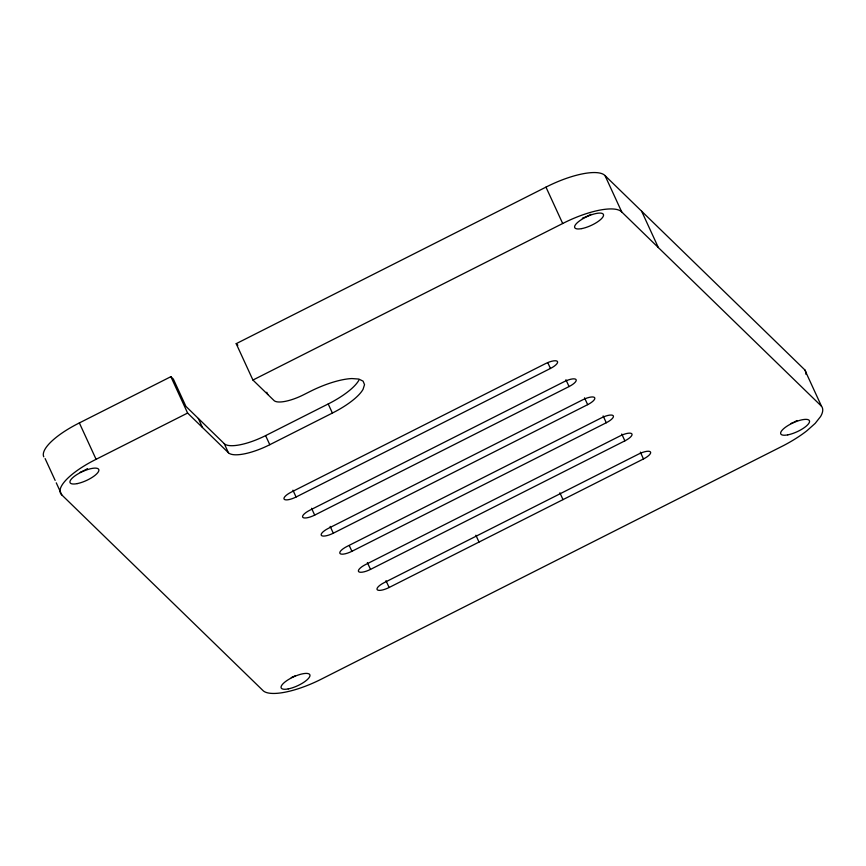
<?xml version="1.0" encoding="UTF-8"?>
<svg xmlns="http://www.w3.org/2000/svg" width="866" height="866" viewBox="0 0 866 866"><rect width="100%" height="100%" fill="white"/><g stroke="black" fill="none" stroke-linecap="round" stroke-linejoin="round"><path stroke-width="1.3" d="M43.787 456.837A51.733 15.989 -24.7 0 1 79.358 422.933L170.873 376.688L173.362 379.102L185.909 406.37L224.262 443.673L228.44 452.766A36.827 11.377 -24.7 0 0 269.791 444.702L332.392 413.06A47.132 14.56 -24.7 0 0 363.038 389.364L364.532 384.645L363.081 381.137L358.784 379.059L351.921 378.561A47.132 14.56 -24.7 0 0 310.169 391.454L303.555 394.788A26.305 8.13 -24.7 0 1 274.024 400.547L252.926 380.044L236.201 343.672L545.97 187.132A51.733 15.989 -24.7 0 1 605.031 175.614L804.774 369.847L821.498 406.219A60.945 18.835 -24.7 0 1 820.557 416.568L815.187 423.377L806.917 430.748A60.945 18.835 -24.7 0 1 783.817 445.427L321.881 678.868A51.733 15.989 -24.7 0 1 262.809 690.386L61.832 494.951L56.258 482.827M61.832 494.951A51.733 15.989 -24.7 0 1 96.094 459.305L187.608 413.05L228.44 452.766M252.926 380.044L562.694 223.504A51.733 15.989 -24.7 0 1 621.756 211.986L821.498 406.219M224.262 443.673A36.827 11.377 -24.7 0 0 265.602 435.609L328.214 403.967A47.132 14.56 -24.7 0 0 358.86 380.271M296.075 497.008L550.451 368.461A10.522 3.248 -24.7 0 0 557.293 361.339A10.522 3.248 -24.7 0 0 545.483 363.633L291.117 492.191A10.522 3.248 -24.7 0 0 284.265 499.314A10.522 3.248 -24.7 0 0 296.075 497.008L292.935 490.188M314.683 515.108L569.059 386.561A10.522 3.248 -24.7 0 0 575.912 379.427A10.522 3.248 -24.7 0 0 564.091 381.733L309.725 510.28A10.522 3.248 -24.7 0 0 302.873 517.413A10.522 3.248 -24.7 0 0 314.683 515.108L311.543 508.288M333.291 533.207L587.668 404.66A10.522 3.248 -24.7 0 0 594.52 397.526A10.522 3.248 -24.7 0 0 582.699 399.832L328.333 528.379A10.522 3.248 -24.7 0 0 321.481 535.513A10.522 3.248 -24.7 0 0 333.291 533.207L330.163 526.387M351.899 551.306L606.276 422.749A10.522 3.248 -24.7 0 0 613.128 415.626A10.522 3.248 -24.7 0 0 601.307 417.921L346.941 546.478A10.522 3.248 -24.7 0 0 340.089 553.601A10.522 3.248 -24.7 0 0 351.899 551.306L349.29 545.623M370.507 569.395L624.884 440.848A10.522 3.248 -24.7 0 0 631.736 433.714A10.522 3.248 -24.7 0 0 619.926 436.02L365.549 564.567A10.522 3.248 -24.7 0 0 358.697 571.701A10.522 3.248 -24.7 0 0 370.507 569.395L367.379 562.575M389.126 587.494L643.492 458.948A10.522 3.248 -24.7 0 0 650.344 451.814A10.522 3.248 -24.7 0 0 638.534 454.12L384.158 582.666A10.522 3.248 -24.7 0 0 377.305 589.8A10.522 3.248 -24.7 0 0 389.126 587.494L385.987 580.675M236.201 343.672L237.858 345.285M641.63 211.207L658.355 247.568M605.031 175.614L621.756 211.986M545.97 187.132L562.694 223.504M640.353 452.128L643.492 458.948M621.745 434.028L624.884 440.848M603.137 415.929L606.276 422.749M584.528 397.84L587.668 404.66M565.92 379.741L569.059 386.561M547.832 362.778L550.451 368.461M559.869 492.797L563.008 499.617M475.878 535.242L479.017 542.062M328.214 403.967L332.392 413.06M266.771 392.244L267.821 394.517M265.602 435.609L269.791 444.702M198.314 418.44L202.492 427.533M170.873 376.688L187.608 413.05M79.358 422.933L96.094 459.305M45.108 458.579L55.143 480.403M804.774 369.847A60.945 18.835 -24.7 0 1 805.975 374.361M796.991 420.54A15.783 4.882 -24.7 0 1 794.609 421.829M793.689 422.283A15.783 4.882 -24.7 0 1 790.864 423.539M87.444 468.636A15.783 4.882 -24.7 0 1 80.192 472.295M590.98 214.27A15.783 4.882 -24.7 0 1 582.342 218.21M295.035 675.87A15.783 4.882 -24.7 0 1 291.29 677.58M787.8 434.862A15.783 4.882 -24.7 0 0 809.558 421.406A15.783 4.882 -24.7 0 0 787.854 425.639A15.783 4.882 -24.7 0 0 787.8 434.862M77.139 483.629A15.783 4.882 -24.7 0 0 98.886 470.162A15.783 4.882 -24.7 0 0 77.182 474.395A15.783 4.882 -24.7 0 0 77.139 483.629M581.8 228.592A15.783 4.882 -24.7 0 0 603.548 215.136A15.783 4.882 -24.7 0 0 581.844 219.358A15.783 4.882 -24.7 0 0 581.8 228.592M288.237 688.903A15.783 4.882 -24.7 0 0 309.985 675.448A15.783 4.882 -24.7 0 0 288.281 679.68A15.783 4.882 -24.7 0 0 288.237 688.903"/></g></svg>
